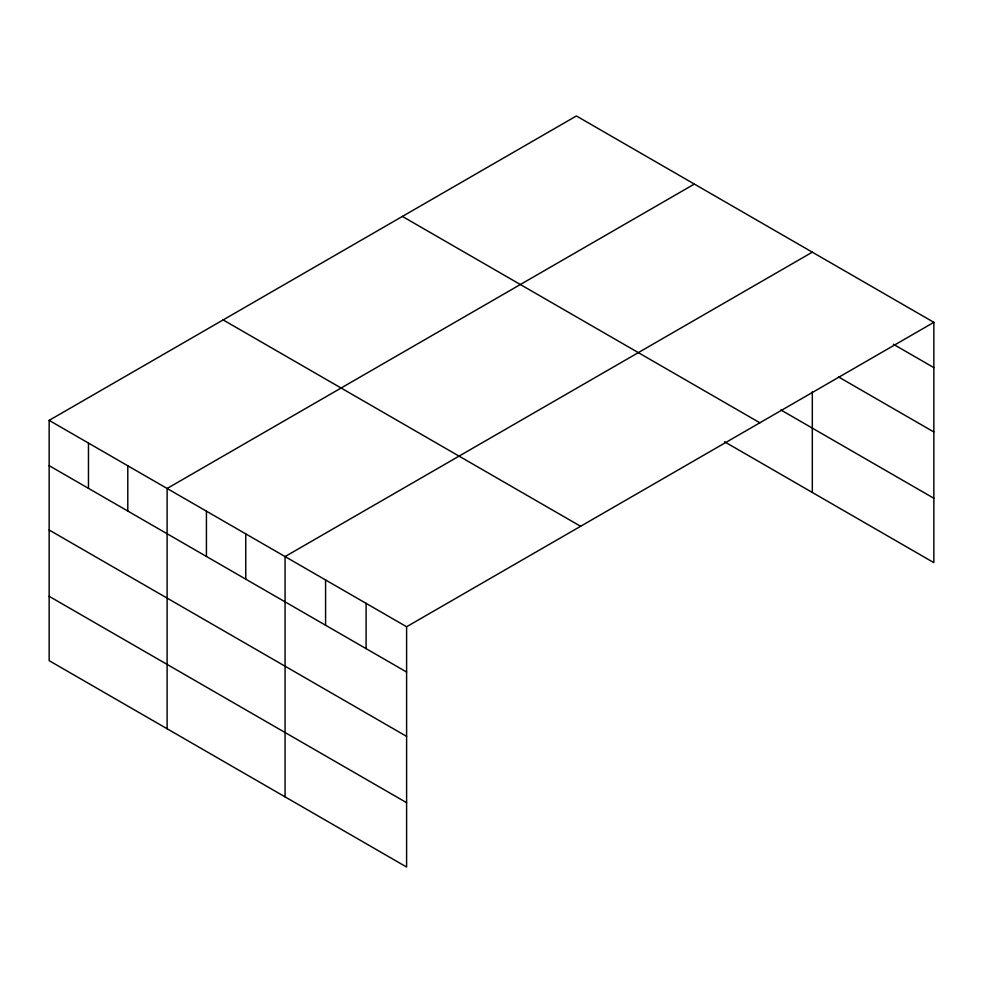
<?xml version="1.0" encoding="UTF-8"?>
<svg xmlns="http://www.w3.org/2000/svg" width="983" height="983" viewBox="0 0 983 983"><rect width="100%" height="100%" fill="white"/><g stroke="black" fill="none" stroke-linecap="round" stroke-linejoin="round"><path stroke-width="1.47" d="M933.85 322.338L406.606 626.749L406.606 867.031L49.15 660.662L49.15 420.368L576.394 115.969L933.85 322.338L933.85 562.632L724.508 441.76M694.354 184.067L167.11 488.477L167.11 728.759M812.314 252.176L285.07 556.575L285.07 796.869M893.338 344.234L933.85 367.617M838.45 376.894L933.85 431.967M780.858 409.948L933.85 498.27M402.403 216.42L759.859 422.788M223.141 319.917L580.597 526.286M49.15 420.368L406.606 626.749M49.15 465.647L406.606 672.028M49.15 530.009L406.606 736.378M49.15 596.312L406.606 802.681M812.314 391.947L812.314 492.458M366.094 603.353L366.094 648.633M325.582 579.97L325.582 625.249M245.75 533.88L245.75 579.159M206.43 511.172L206.43 556.452M127.79 465.77L127.79 511.049M88.47 443.075L88.47 488.354"/></g></svg>
